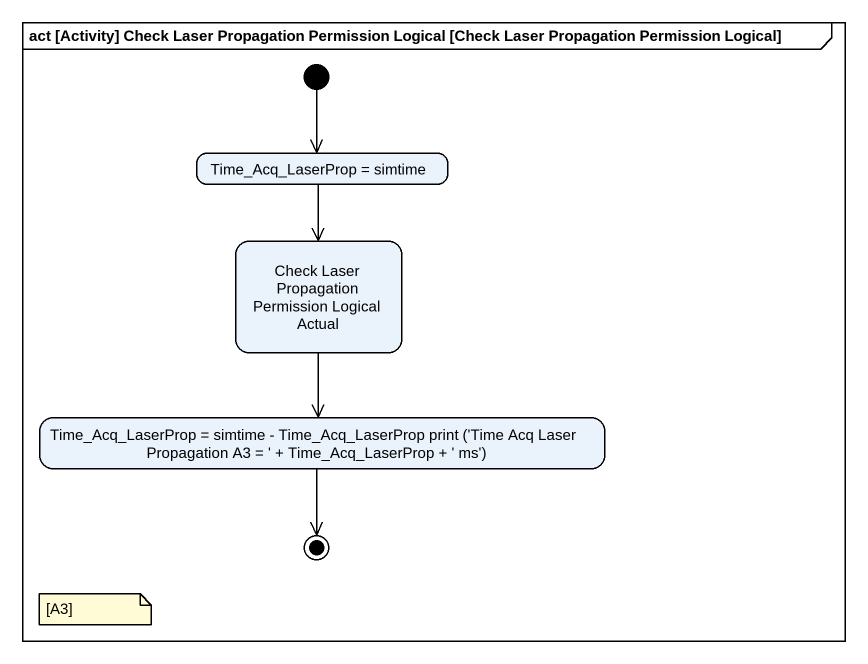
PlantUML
@startuml
mainframe act [Activity] Check Laser Propagation Permission Logical [Check Laser Propagation Permission Logical]
hide empty description
state "Time_Acq_LaserProp = simtime" as Time_Acq_LaserProp_simtime
state "Check Laser Propagation Permission Logical Actual" as Check_Laser_Propagation
state "Time_Acq_LaserProp = simtime - Time_Acq_LaserProp print ('Time Acq Laser Propagation A3 = ' + Time_Acq_LaserProp + ' ms')" as Time_Acq_LaserProp_simtime_2
[*] --> Time_Acq_LaserProp_simtime
Time_Acq_LaserProp_simtime --> Check_Laser_Propagation
Check_Laser_Propagation --> Time_Acq_LaserProp_simtime_2
Time_Acq_LaserProp_simtime_2 --> [*]
note as N1
  [A3]
end note
@enduml
